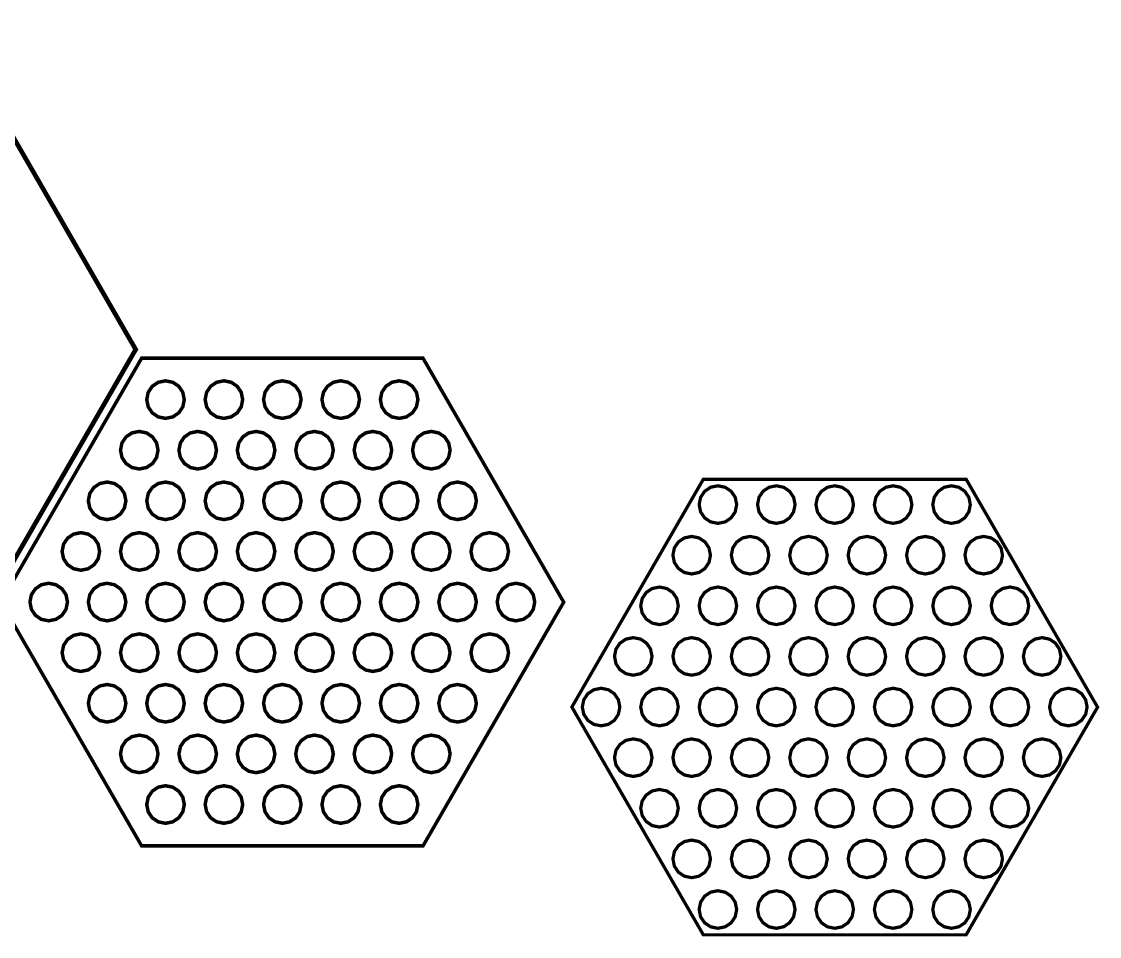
# Model space of a CAD drawing. Extents: x 0 to 5.88, y 0 to 8.06.
# Drawn here: x 2.19 to 5.881, y 0 to 3.131 of the extents above; entities that cross this region are included whole.
import ezdxf

# ---------------------------------------------------------------- set-up
doc = ezdxf.new("R2010")
doc.units = 0
doc.layers.get('0').update_dxf_attribs({"linetype": 'CONTINUOUS'})

msp = doc.modelspace()

# ---------------------------------------------------------------- linework, layer by layer
at = {"color": 0}
for points, const_width in [([(0.651964, 0.895725), (1.93782, 0.895725), (2.09853, 1.17399), (2.25928, 1.45221), (2.42003, 1.73047), (2.58072, 2.00868), (2.42003, 2.28722), (2.09853, 2.84429), (1.93782, 3.12283), (0.651964, 3.12283), (0.491265, 2.84446), (0.330512, 2.56608), (0.169814, 2.28771), (0.00906, 2.00928), (0.169814, 1.7309), (0.330512, 1.45253), (0.491265, 1.1741), (0.651964, 0.895725)], 0.015874), ([(2.60097, 0.30995), (3.56451, 0.30995), (3.68489, 0.518446), (4.04622, 1.14393), (3.68489, 1.77007), (3.56451, 1.97879), (2.60097, 1.97879), (2.48053, 1.77018), (2.36014, 1.56158), (2.11925, 1.14437), (2.36014, 0.72716), (2.48053, 0.518554), (2.60097, 0.30995)], 0.011895), ([(2.74701, 1.83718), (2.74197, 1.81218), (2.72819, 1.79178), (2.70774, 1.778), (2.68272, 1.77294), (2.65771, 1.778), (2.63726, 1.79178), (2.62354, 1.81218), (2.61843, 1.83718), (2.62354, 1.86219), (2.63726, 1.88265), (2.65771, 1.89643), (2.68272, 1.90147), (2.70774, 1.89643), (2.72819, 1.88265), (2.74197, 1.86219), (2.74701, 1.83718)], 0.011895), ([(2.947, 1.83718), (2.94194, 1.81218), (2.92817, 1.79178), (2.90776, 1.778), (2.88276, 1.77294), (2.85769, 1.778), (2.83729, 1.79178), (2.82351, 1.81218), (2.81847, 1.83718), (2.82351, 1.86219), (2.83729, 1.88265), (2.85769, 1.89643), (2.88276, 1.90147), (2.90776, 1.89643), (2.92817, 1.88265), (2.94194, 1.86219), (2.947, 1.83718)], 0.011895), ([(3.14703, 1.83718), (3.14199, 1.81218), (3.12819, 1.79178), (3.10775, 1.778), (3.08274, 1.77294), (3.05772, 1.778), (3.03728, 1.79178), (3.02349, 1.81218), (3.01844, 1.83718), (3.02349, 1.86219), (3.03728, 1.88265), (3.05772, 1.89643), (3.08274, 1.90147), (3.10775, 1.89643), (3.12819, 1.88265), (3.14199, 1.86219), (3.14703, 1.83718)], 0.011895), ([(3.347, 1.83718), (3.34196, 1.81218), (3.32818, 1.79178), (3.30772, 1.778), (3.28271, 1.77294), (3.25771, 1.778), (3.23731, 1.79178), (3.22353, 1.81218), (3.21847, 1.83718), (3.22353, 1.86219), (3.23731, 1.88265), (3.25771, 1.89643), (3.28271, 1.90147), (3.30772, 1.89643), (3.32818, 1.88265), (3.34196, 1.86219), (3.347, 1.83718)], 0.011895), ([(3.54699, 1.83718), (3.54194, 1.81218), (3.52815, 1.79178), (3.50776, 1.778), (3.48275, 1.77294), (3.45774, 1.778), (3.43728, 1.79178), (3.4235, 1.81218), (3.41846, 1.83718), (3.4235, 1.86219), (3.43728, 1.88265), (3.45774, 1.89643), (3.48275, 1.90147), (3.50776, 1.89643), (3.52815, 1.88265), (3.54194, 1.86219), (3.54699, 1.83718)], 0.011895), ([(2.65722, 1.66401), (2.65218, 1.639), (2.6384, 1.61854), (2.61794, 1.60476), (2.59293, 1.59972), (2.56793, 1.60476), (2.54747, 1.61854), (2.53369, 1.639), (2.52864, 1.66401), (2.53369, 1.68901), (2.54747, 1.70942), (2.56793, 1.72319), (2.59293, 1.72825), (2.61794, 1.72319), (2.6384, 1.70942), (2.65218, 1.68901), (2.65722, 1.66401)], 0.011895), ([(2.85721, 1.66401), (2.85215, 1.639), (2.83838, 1.61854), (2.81799, 1.60476), (2.79292, 1.59972), (2.7679, 1.60476), (2.7475, 1.61854), (2.73372, 1.639), (2.72868, 1.66401), (2.73372, 1.68901), (2.7475, 1.70942), (2.7679, 1.72319), (2.79292, 1.72825), (2.81799, 1.72319), (2.83838, 1.70942), (2.85215, 1.68901), (2.85721, 1.66401)], 0.011895), ([(3.05724, 1.66401), (3.05219, 1.639), (3.03842, 1.61854), (3.01796, 1.60476), (2.99294, 1.59972), (2.96793, 1.60476), (2.94749, 1.61854), (2.93371, 1.639), (2.92865, 1.66401), (2.93371, 1.68901), (2.94749, 1.70942), (2.96793, 1.72319), (2.99294, 1.72825), (3.01796, 1.72319), (3.03842, 1.70942), (3.05219, 1.68901), (3.05724, 1.66401)], 0.011895), ([(3.25722, 1.66401), (3.25217, 1.639), (3.23839, 1.61854), (3.21799, 1.60476), (3.19293, 1.59972), (3.16792, 1.60476), (3.14751, 1.61854), (3.13374, 1.639), (3.12869, 1.66401), (3.13374, 1.68901), (3.14751, 1.70942), (3.16792, 1.72319), (3.19293, 1.72825), (3.21799, 1.72319), (3.23839, 1.70942), (3.25217, 1.68901), (3.25722, 1.66401)], 0.011895), ([(3.45725, 1.66401), (3.45221, 1.639), (3.43842, 1.61854), (3.41797, 1.60476), (3.39296, 1.59972), (3.36794, 1.60476), (3.3475, 1.61854), (3.33371, 1.639), (3.32867, 1.66401), (3.33371, 1.68901), (3.3475, 1.70942), (3.36794, 1.72319), (3.39296, 1.72825), (3.41797, 1.72319), (3.43842, 1.70942), (3.45221, 1.68901), (3.45725, 1.66401)], 0.011895), ([(3.65722, 1.66401), (3.65218, 1.639), (3.6384, 1.61854), (3.618, 1.60476), (3.59299, 1.59972), (3.56793, 1.60476), (3.54753, 1.61854), (3.53375, 1.639), (3.52869, 1.66401), (3.53375, 1.68901), (3.54753, 1.70942), (3.56793, 1.72319), (3.59299, 1.72825), (3.618, 1.72319), (3.6384, 1.70942), (3.65218, 1.68901), (3.65722, 1.66401)], 0.011895), ([(2.54704, 1.49078), (2.54199, 1.46576), (2.52821, 1.44536), (2.50776, 1.43158), (2.48275, 1.42654), (2.45774, 1.43158), (2.43728, 1.44536), (2.4235, 1.46576), (2.41846, 1.49078), (2.4235, 1.51579), (2.43728, 1.53624), (2.45774, 1.55003), (2.48275, 1.55507), (2.50776, 1.55003), (2.52821, 1.53624), (2.54199, 1.51579), (2.54704, 1.49078)], 0.011895), ([(2.74701, 1.49078), (2.74197, 1.46576), (2.72819, 1.44536), (2.70779, 1.43158), (2.68272, 1.42654), (2.65771, 1.43158), (2.63732, 1.44536), (2.62354, 1.46576), (2.61849, 1.49078), (2.62354, 1.51579), (2.63732, 1.53624), (2.65771, 1.55003), (2.68272, 1.55507), (2.70779, 1.55003), (2.72819, 1.53624), (2.74197, 1.51579), (2.74701, 1.49078)], 0.011895), ([(2.94706, 1.49078), (2.942, 1.46576), (2.92822, 1.44536), (2.90776, 1.43158), (2.88276, 1.42654), (2.85775, 1.43158), (2.83729, 1.44536), (2.82351, 1.46576), (2.81847, 1.49078), (2.82351, 1.51579), (2.83729, 1.53624), (2.85775, 1.55003), (2.88276, 1.55507), (2.90776, 1.55003), (2.92822, 1.53624), (2.942, 1.51579), (2.94706, 1.49078)], 0.011895), ([(3.14703, 1.49078), (3.14199, 1.46576), (3.12819, 1.44536), (3.10781, 1.43158), (3.08279, 1.42654), (3.05772, 1.43158), (3.03733, 1.44536), (3.02354, 1.46576), (3.0185, 1.49078), (3.02354, 1.51579), (3.03733, 1.53624), (3.05772, 1.55003), (3.08279, 1.55507), (3.10781, 1.55003), (3.12819, 1.53624), (3.14199, 1.51579), (3.14703, 1.49078)], 0.011895), ([(3.34706, 1.49078), (3.34201, 1.46576), (3.32824, 1.44536), (3.30778, 1.43158), (3.28276, 1.42654), (3.25776, 1.43158), (3.23731, 1.44536), (3.22353, 1.46576), (3.21847, 1.49078), (3.22353, 1.51579), (3.23731, 1.53624), (3.25776, 1.55003), (3.28276, 1.55507), (3.30778, 1.55003), (3.32824, 1.53624), (3.34201, 1.51579), (3.34706, 1.49078)], 0.011895), ([(3.54704, 1.49078), (3.54199, 1.46576), (3.52821, 1.44536), (3.50781, 1.43158), (3.48281, 1.42654), (3.45774, 1.43158), (3.43733, 1.44536), (3.42356, 1.46576), (3.41851, 1.49078), (3.42356, 1.51579), (3.43733, 1.53624), (3.45774, 1.55003), (3.48281, 1.55507), (3.50781, 1.55003), (3.52821, 1.53624), (3.54199, 1.51579), (3.54704, 1.49078)], 0.011895), ([(3.74707, 1.49078), (3.74203, 1.46576), (3.72825, 1.44536), (3.70779, 1.43158), (3.68278, 1.42654), (3.65776, 1.43158), (3.63732, 1.44536), (3.62354, 1.46576), (3.61849, 1.49078), (3.62354, 1.51579), (3.63732, 1.53624), (3.65776, 1.55003), (3.68278, 1.55507), (3.70779, 1.55003), (3.72825, 1.53624), (3.74203, 1.51579), (3.74707, 1.49078)], 0.011895), ([(4.52419, 0.005697), (5.42421, 0.005697), (5.53668, 0.200413), (5.64919, 0.395182), (5.76167, 0.589953), (5.87418, 0.784668), (5.76167, 0.979656), (5.64919, 1.17459), (5.53668, 1.36957), (5.42421, 1.56451), (4.52419, 1.56451), (4.41168, 1.36968), (4.29921, 1.1748), (4.18668, 0.979981), (4.07417, 0.785101), (4.18668, 0.590224), (4.29921, 0.3954), (4.41168, 0.200521), (4.52419, 0.005697)], 0.011111), ([(4.63846, 1.47792), (4.6334, 1.4529), (4.61963, 1.43246), (4.59918, 1.41872), (4.57417, 1.41362), (4.54915, 1.41872), (4.52875, 1.43246), (4.51497, 1.4529), (4.50993, 1.47792), (4.51497, 1.50293), (4.52875, 1.52339), (4.54915, 1.53717), (4.57417, 1.54221), (4.59918, 1.53717), (4.61963, 1.52339), (4.6334, 1.50293), (4.63846, 1.47792)], 0.011111), ([(4.83843, 1.47792), (4.83339, 1.4529), (4.81961, 1.43246), (4.79921, 1.41872), (4.77419, 1.41362), (4.74918, 1.41872), (4.72874, 1.43246), (4.71496, 1.4529), (4.7099, 1.47792), (4.71496, 1.50293), (4.72874, 1.52339), (4.74918, 1.53717), (4.77419, 1.54221), (4.79921, 1.53717), (4.81961, 1.52339), (4.83339, 1.50293), (4.83843, 1.47792)], 0.011111), ([(5.03847, 1.47792), (5.03342, 1.4529), (5.01964, 1.43246), (4.99918, 1.41872), (4.97418, 1.41362), (4.94917, 1.41872), (4.92871, 1.43246), (4.91499, 1.4529), (4.90989, 1.47792), (4.91499, 1.50293), (4.92871, 1.52339), (4.94917, 1.53717), (4.97418, 1.54221), (4.99918, 1.53717), (5.01964, 1.52339), (5.03342, 1.50293), (5.03847, 1.47792)], 0.011111), ([(5.23844, 1.47792), (5.2334, 1.4529), (5.21961, 1.43246), (5.19922, 1.41872), (5.17421, 1.41362), (5.14914, 1.41872), (5.12875, 1.43246), (5.11496, 1.4529), (5.10992, 1.47792), (5.11496, 1.50293), (5.12875, 1.52339), (5.14914, 1.53717), (5.17421, 1.54221), (5.19922, 1.53717), (5.21961, 1.52339), (5.2334, 1.50293), (5.23844, 1.47792)], 0.011111), ([(5.43847, 1.47792), (5.43343, 1.4529), (5.41965, 1.43246), (5.39919, 1.41872), (5.37418, 1.41362), (5.34918, 1.41872), (5.32872, 1.43246), (5.31494, 1.4529), (5.30989, 1.47792), (5.31494, 1.50293), (5.32872, 1.52339), (5.34918, 1.53717), (5.37418, 1.54221), (5.39919, 1.53717), (5.41965, 1.52339), (5.43343, 1.50293), (5.43847, 1.47792)], 0.011111), ([(2.45719, 1.3176), (2.45215, 1.29259), (2.43836, 1.27214), (2.41792, 1.25836), (2.3929, 1.25331), (2.36789, 1.25836), (2.3475, 1.27214), (2.33371, 1.29259), (2.32867, 1.3176), (2.33371, 1.34261), (2.3475, 1.36301), (2.36789, 1.37679), (2.3929, 1.38184), (2.41792, 1.37679), (2.43836, 1.36301), (2.45215, 1.34261), (2.45719, 1.3176)], 0.011895), ([(2.65717, 1.3176), (2.65213, 1.29259), (2.63835, 1.27214), (2.61794, 1.25836), (2.59293, 1.25331), (2.56793, 1.25836), (2.54747, 1.27214), (2.53369, 1.29259), (2.52864, 1.3176), (2.53369, 1.34261), (2.54747, 1.36301), (2.56793, 1.37679), (2.59293, 1.38184), (2.61794, 1.37679), (2.63835, 1.36301), (2.65213, 1.34261), (2.65717, 1.3176)], 0.011895), ([(2.85721, 1.3176), (2.85215, 1.29259), (2.83838, 1.27214), (2.81793, 1.25836), (2.79292, 1.25331), (2.7679, 1.25836), (2.74744, 1.27214), (2.73372, 1.29259), (2.72862, 1.3176), (2.73372, 1.34261), (2.74744, 1.36301), (2.7679, 1.37679), (2.79292, 1.38184), (2.81793, 1.37679), (2.83838, 1.36301), (2.85215, 1.34261), (2.85721, 1.3176)], 0.011895), ([(3.05718, 1.3176), (3.05214, 1.29259), (3.03836, 1.27214), (3.01796, 1.25836), (2.99294, 1.25331), (2.96789, 1.25836), (2.94749, 1.27214), (2.93371, 1.29259), (2.92865, 1.3176), (2.93371, 1.34261), (2.94749, 1.36301), (2.96789, 1.37679), (2.99294, 1.38184), (3.01796, 1.37679), (3.03836, 1.36301), (3.05214, 1.34261), (3.05718, 1.3176)], 0.011895), ([(3.25722, 1.3176), (3.25211, 1.29259), (3.23839, 1.27214), (3.21793, 1.25836), (3.19293, 1.25331), (3.16792, 1.25836), (3.14746, 1.27214), (3.13368, 1.29259), (3.12864, 1.3176), (3.13368, 1.34261), (3.14746, 1.36301), (3.16792, 1.37679), (3.19293, 1.38184), (3.21793, 1.37679), (3.23839, 1.36301), (3.25211, 1.34261), (3.25722, 1.3176)], 0.011895), ([(3.45719, 1.3176), (3.45215, 1.29259), (3.43836, 1.27214), (3.41792, 1.25836), (3.3929, 1.25331), (3.36789, 1.25836), (3.3475, 1.27214), (3.33371, 1.29259), (3.32867, 1.3176), (3.33371, 1.34261), (3.3475, 1.36301), (3.36789, 1.37679), (3.3929, 1.38184), (3.41792, 1.37679), (3.43836, 1.36301), (3.45215, 1.34261), (3.45719, 1.3176)], 0.011895), ([(3.65717, 1.3176), (3.65213, 1.29259), (3.63835, 1.27214), (3.61794, 1.25836), (3.59293, 1.25331), (3.56793, 1.25836), (3.54747, 1.27214), (3.53369, 1.29259), (3.52864, 1.3176), (3.53369, 1.34261), (3.54747, 1.36301), (3.56793, 1.37679), (3.59293, 1.38184), (3.61794, 1.37679), (3.63835, 1.36301), (3.65213, 1.34261), (3.65717, 1.3176)], 0.011895), ([(3.85721, 1.3176), (3.85215, 1.29259), (3.83838, 1.27214), (3.81793, 1.25836), (3.79292, 1.25331), (3.7679, 1.25836), (3.74744, 1.27214), (3.73372, 1.29259), (3.72863, 1.3176), (3.73372, 1.34261), (3.74744, 1.36301), (3.7679, 1.37679), (3.79292, 1.38184), (3.81793, 1.37679), (3.83838, 1.36301), (3.85215, 1.34261), (3.85721, 1.3176)], 0.011895), ([(4.54867, 1.30474), (4.54362, 1.27968), (4.52983, 1.25928), (4.50939, 1.2455), (4.48438, 1.24045), (4.45936, 1.2455), (4.43892, 1.25928), (4.42513, 1.27968), (4.42008, 1.30474), (4.42513, 1.32975), (4.43892, 1.35015), (4.45936, 1.36393), (4.48438, 1.36898), (4.50939, 1.36393), (4.52983, 1.35015), (4.54362, 1.32975), (4.54867, 1.30474)], 0.011111), ([(4.74864, 1.30474), (4.7436, 1.27968), (4.72982, 1.25928), (4.70942, 1.2455), (4.6844, 1.24045), (4.6594, 1.2455), (4.63894, 1.25928), (4.62517, 1.27968), (4.62011, 1.30474), (4.62517, 1.32975), (4.63894, 1.35015), (4.6594, 1.36393), (4.6844, 1.36898), (4.70942, 1.36393), (4.72982, 1.35015), (4.7436, 1.32975), (4.74864, 1.30474)], 0.011111), ([(4.94868, 1.30474), (4.94363, 1.27968), (4.92985, 1.25928), (4.9094, 1.2455), (4.88439, 1.24045), (4.85938, 1.2455), (4.83892, 1.25928), (4.82519, 1.27968), (4.8201, 1.30474), (4.82519, 1.32975), (4.83892, 1.35015), (4.85938, 1.36393), (4.88439, 1.36898), (4.9094, 1.36393), (4.92985, 1.35015), (4.94363, 1.32975), (4.94868, 1.30474)], 0.011111), ([(5.14865, 1.30474), (5.14361, 1.27968), (5.12983, 1.25928), (5.10943, 1.2455), (5.08442, 1.24045), (5.0594, 1.2455), (5.03896, 1.25928), (5.02517, 1.27968), (5.02013, 1.30474), (5.02517, 1.32975), (5.03896, 1.35015), (5.0594, 1.36393), (5.08442, 1.36898), (5.10943, 1.36393), (5.12983, 1.35015), (5.14361, 1.32975), (5.14865, 1.30474)], 0.011111), ([(5.34868, 1.30474), (5.34364, 1.27968), (5.32986, 1.25928), (5.3094, 1.2455), (5.2844, 1.24045), (5.25939, 1.2455), (5.23899, 1.25928), (5.22521, 1.27968), (5.22017, 1.30474), (5.22521, 1.32975), (5.23899, 1.35015), (5.25939, 1.36393), (5.2844, 1.36898), (5.3094, 1.36393), (5.32986, 1.35015), (5.34364, 1.32975), (5.34868, 1.30474)], 0.011111), ([(5.54872, 1.30474), (5.54362, 1.27968), (5.52989, 1.25928), (5.50944, 1.2455), (5.48443, 1.24045), (5.45942, 1.2455), (5.43896, 1.25928), (5.42518, 1.27968), (5.42014, 1.30474), (5.42518, 1.32975), (5.43896, 1.35015), (5.45942, 1.36393), (5.48443, 1.36898), (5.50944, 1.36393), (5.52989, 1.35015), (5.54362, 1.32975), (5.54872, 1.30474)], 0.011111), ([(2.347, 1.14437), (2.34196, 1.11936), (2.32818, 1.09896), (2.30772, 1.08518), (2.28271, 1.08013), (2.25771, 1.08518), (2.23731, 1.09896), (2.22353, 1.11936), (2.21847, 1.14437), (2.22353, 1.16938), (2.23731, 1.18983), (2.25771, 1.20361), (2.28271, 1.20866), (2.30772, 1.20361), (2.32818, 1.18983), (2.34196, 1.16938), (2.347, 1.14437)], 0.011895), ([(2.54699, 1.14437), (2.54194, 1.11936), (2.52815, 1.09896), (2.50776, 1.08518), (2.48275, 1.08013), (2.45774, 1.08518), (2.43728, 1.09896), (2.4235, 1.11936), (2.41846, 1.14437), (2.4235, 1.16938), (2.43728, 1.18983), (2.45774, 1.20361), (2.48275, 1.20866), (2.50776, 1.20361), (2.52815, 1.18983), (2.54194, 1.16938), (2.54699, 1.14437)], 0.011895), ([(2.74701, 1.14437), (2.74197, 1.11936), (2.72819, 1.09896), (2.70774, 1.08518), (2.68272, 1.08013), (2.65771, 1.08518), (2.63726, 1.09896), (2.62354, 1.11936), (2.61843, 1.14437), (2.62354, 1.16938), (2.63726, 1.18983), (2.65771, 1.20361), (2.68272, 1.20866), (2.70774, 1.20361), (2.72819, 1.18983), (2.74197, 1.16938), (2.74701, 1.14437)], 0.011895), ([(2.947, 1.14437), (2.94194, 1.11936), (2.92817, 1.09896), (2.90776, 1.08518), (2.88276, 1.08013), (2.85769, 1.08518), (2.83729, 1.09896), (2.82351, 1.11936), (2.81847, 1.14437), (2.82351, 1.16938), (2.83729, 1.18983), (2.85769, 1.20361), (2.88276, 1.20866), (2.90776, 1.20361), (2.92817, 1.18983), (2.94194, 1.16938), (2.947, 1.14437)], 0.011895), ([(3.14703, 1.14437), (3.14199, 1.11936), (3.12819, 1.09896), (3.10775, 1.08518), (3.08274, 1.08013), (3.05772, 1.08518), (3.03728, 1.09896), (3.02349, 1.11936), (3.01844, 1.14437), (3.02349, 1.16938), (3.03728, 1.18983), (3.05772, 1.20361), (3.08274, 1.20866), (3.10775, 1.20361), (3.12819, 1.18983), (3.14199, 1.16938), (3.14703, 1.14437)], 0.011895), ([(3.347, 1.14437), (3.34196, 1.11936), (3.32818, 1.09896), (3.30772, 1.08518), (3.28271, 1.08013), (3.25771, 1.08518), (3.23731, 1.09896), (3.22353, 1.11936), (3.21847, 1.14437), (3.22353, 1.16938), (3.23731, 1.18983), (3.25771, 1.20361), (3.28271, 1.20866), (3.30772, 1.20361), (3.32818, 1.18983), (3.34196, 1.16938), (3.347, 1.14437)], 0.011895), ([(3.54699, 1.14437), (3.54194, 1.11936), (3.52815, 1.09896), (3.50776, 1.08518), (3.48275, 1.08013), (3.45774, 1.08518), (3.43728, 1.09896), (3.4235, 1.11936), (3.41846, 1.14437), (3.4235, 1.16938), (3.43728, 1.18983), (3.45774, 1.20361), (3.48275, 1.20866), (3.50776, 1.20361), (3.52815, 1.18983), (3.54194, 1.16938), (3.54699, 1.14437)], 0.011895), ([(3.74701, 1.14437), (3.74197, 1.11936), (3.72819, 1.09896), (3.70774, 1.08518), (3.68272, 1.08013), (3.65771, 1.08518), (3.63726, 1.09896), (3.62354, 1.11936), (3.61843, 1.14437), (3.62354, 1.16938), (3.63726, 1.18983), (3.65771, 1.20361), (3.68272, 1.20866), (3.70774, 1.20361), (3.72819, 1.18983), (3.74197, 1.16938), (3.74701, 1.14437)], 0.011895), ([(3.947, 1.14437), (3.94194, 1.11936), (3.92817, 1.09896), (3.90776, 1.08518), (3.88276, 1.08013), (3.85769, 1.08518), (3.83729, 1.09896), (3.82351, 1.11936), (3.81847, 1.14437), (3.82351, 1.16938), (3.83729, 1.18983), (3.85769, 1.20361), (3.88276, 1.20866), (3.90776, 1.20361), (3.92817, 1.18983), (3.94194, 1.16938), (3.947, 1.14437)], 0.011895), ([(4.43847, 1.13151), (4.43343, 1.1065), (4.41965, 1.08605), (4.39919, 1.07232), (4.37418, 1.06722), (4.34918, 1.07232), (4.32872, 1.08605), (4.315, 1.1065), (4.30989, 1.13151), (4.315, 1.15652), (4.32872, 1.17698), (4.34918, 1.1907), (4.37418, 1.1958), (4.39919, 1.1907), (4.41965, 1.17698), (4.43343, 1.15652), (4.43847, 1.13151)], 0.011111), ([(4.63846, 1.13151), (4.6334, 1.1065), (4.61963, 1.08605), (4.59924, 1.07232), (4.57422, 1.06722), (4.54921, 1.07232), (4.52875, 1.08605), (4.51497, 1.1065), (4.50993, 1.13151), (4.51497, 1.15652), (4.52875, 1.17698), (4.54921, 1.1907), (4.57422, 1.1958), (4.59924, 1.1907), (4.61963, 1.17698), (4.6334, 1.15652), (4.63846, 1.13151)], 0.011111), ([(4.83849, 1.13151), (4.83344, 1.1065), (4.81967, 1.08605), (4.79921, 1.07232), (4.77419, 1.06722), (4.74918, 1.07232), (4.72874, 1.08605), (4.715, 1.1065), (4.7099, 1.13151), (4.715, 1.15652), (4.72874, 1.17698), (4.74918, 1.1907), (4.77419, 1.1958), (4.79921, 1.1907), (4.81967, 1.17698), (4.83344, 1.15652), (4.83849, 1.13151)], 0.011111), ([(5.03847, 1.13151), (5.03342, 1.1065), (5.01964, 1.08605), (4.99924, 1.07232), (4.97424, 1.06722), (4.94922, 1.07232), (4.92876, 1.08605), (4.91499, 1.1065), (4.90994, 1.13151), (4.91499, 1.15652), (4.92876, 1.17698), (4.94922, 1.1907), (4.97424, 1.1958), (4.99924, 1.1907), (5.01964, 1.17698), (5.03342, 1.15652), (5.03847, 1.13151)], 0.011111), ([(5.2385, 1.13151), (5.23346, 1.1065), (5.21967, 1.08605), (5.19922, 1.07232), (5.17421, 1.06722), (5.14919, 1.07232), (5.12879, 1.08605), (5.11501, 1.1065), (5.10997, 1.13151), (5.11501, 1.15652), (5.12879, 1.17698), (5.14919, 1.1907), (5.17421, 1.1958), (5.19922, 1.1907), (5.21967, 1.17698), (5.23346, 1.15652), (5.2385, 1.13151)], 0.011111), ([(5.43853, 1.13151), (5.43343, 1.1065), (5.41971, 1.08605), (5.39925, 1.07232), (5.37424, 1.06722), (5.34924, 1.07232), (5.32878, 1.08605), (5.315, 1.1065), (5.30994, 1.13151), (5.315, 1.15652), (5.32878, 1.17698), (5.34924, 1.1907), (5.37424, 1.1958), (5.39925, 1.1907), (5.41971, 1.17698), (5.43343, 1.15652), (5.43853, 1.13151)], 0.011111), ([(5.63851, 1.13151), (5.63346, 1.1065), (5.61968, 1.08605), (5.59928, 1.07232), (5.57422, 1.06722), (5.54921, 1.07232), (5.52881, 1.08605), (5.51503, 1.1065), (5.50999, 1.13151), (5.51503, 1.15652), (5.52881, 1.17698), (5.54921, 1.1907), (5.57422, 1.1958), (5.59928, 1.1907), (5.61968, 1.17698), (5.63346, 1.15652), (5.63851, 1.13151)], 0.011111), ([(2.45719, 0.971192), (2.45215, 0.946181), (2.43836, 0.925726), (2.41792, 0.911947), (2.3929, 0.906901), (2.36789, 0.911947), (2.3475, 0.925726), (2.33371, 0.946181), (2.32867, 0.971192), (2.33371, 0.996203), (2.3475, 1.0166), (2.36789, 1.03038), (2.3929, 1.03543), (2.41792, 1.03038), (2.43836, 1.0166), (2.45215, 0.996203), (2.45719, 0.971192)], 0.011895), ([(2.65717, 0.971192), (2.65213, 0.946181), (2.63835, 0.925726), (2.61794, 0.911947), (2.59293, 0.906901), (2.56793, 0.911947), (2.54747, 0.925726), (2.53369, 0.946181), (2.52864, 0.971192), (2.53369, 0.996203), (2.54747, 1.0166), (2.56793, 1.03038), (2.59293, 1.03543), (2.61794, 1.03038), (2.63835, 1.0166), (2.65213, 0.996203), (2.65717, 0.971192)], 0.011895), ([(2.85721, 0.971192), (2.85215, 0.946181), (2.83838, 0.925726), (2.81793, 0.911947), (2.79292, 0.906901), (2.7679, 0.911947), (2.74744, 0.925726), (2.73372, 0.946181), (2.72862, 0.971192), (2.73372, 0.996203), (2.74744, 1.0166), (2.7679, 1.03038), (2.79292, 1.03543), (2.81793, 1.03038), (2.83838, 1.0166), (2.85215, 0.996203), (2.85721, 0.971192)], 0.011895), ([(3.05718, 0.971192), (3.05214, 0.946181), (3.03836, 0.925726), (3.01796, 0.911947), (2.99294, 0.906901), (2.96789, 0.911947), (2.94749, 0.925726), (2.93371, 0.946181), (2.92865, 0.971192), (2.93371, 0.996203), (2.94749, 1.0166), (2.96789, 1.03038), (2.99294, 1.03543), (3.01796, 1.03038), (3.03836, 1.0166), (3.05214, 0.996203), (3.05718, 0.971192)], 0.011895), ([(3.25722, 0.971192), (3.25211, 0.946181), (3.23839, 0.925726), (3.21793, 0.911947), (3.19293, 0.906901), (3.16792, 0.911947), (3.14746, 0.925726), (3.13368, 0.946181), (3.12864, 0.971192), (3.13368, 0.996203), (3.14746, 1.0166), (3.16792, 1.03038), (3.19293, 1.03543), (3.21793, 1.03038), (3.23839, 1.0166), (3.25211, 0.996203), (3.25722, 0.971192)], 0.011895), ([(3.45719, 0.971192), (3.45215, 0.946181), (3.43836, 0.925726), (3.41792, 0.911947), (3.3929, 0.906901), (3.36789, 0.911947), (3.3475, 0.925726), (3.33371, 0.946181), (3.32867, 0.971192), (3.33371, 0.996203), (3.3475, 1.0166), (3.36789, 1.03038), (3.3929, 1.03543), (3.41792, 1.03038), (3.43836, 1.0166), (3.45215, 0.996203), (3.45719, 0.971192)], 0.011895), ([(3.65717, 0.971192), (3.65213, 0.946181), (3.63835, 0.925726), (3.61794, 0.911947), (3.59293, 0.906901), (3.56793, 0.911947), (3.54747, 0.925726), (3.53369, 0.946181), (3.52864, 0.971192), (3.53369, 0.996203), (3.54747, 1.0166), (3.56793, 1.03038), (3.59293, 1.03543), (3.61794, 1.03038), (3.63835, 1.0166), (3.65213, 0.996203), (3.65717, 0.971192)], 0.011895), ([(3.85721, 0.971192), (3.85215, 0.946181), (3.83838, 0.925726), (3.81793, 0.911947), (3.79292, 0.906901), (3.7679, 0.911947), (3.74744, 0.925726), (3.73372, 0.946181), (3.72863, 0.971192), (3.73372, 0.996203), (3.74744, 1.0166), (3.7679, 1.03038), (3.79292, 1.03543), (3.81793, 1.03038), (3.83838, 1.0166), (3.85215, 0.996203), (3.85721, 0.971192)], 0.011895), ([(4.34864, 0.958333), (4.34358, 0.933268), (4.32981, 0.912869), (4.3094, 0.899089), (4.2844, 0.894043), (4.25933, 0.899089), (4.23893, 0.912869), (4.22515, 0.933268), (4.22011, 0.958333), (4.22515, 0.983344), (4.23893, 1.00374), (4.25933, 1.01752), (4.2844, 1.02257), (4.3094, 1.01752), (4.32981, 1.00374), (4.34358, 0.983344), (4.34864, 0.958333)], 0.011111), ([(4.54867, 0.958333), (4.54362, 0.933268), (4.52983, 0.912869), (4.50939, 0.899089), (4.48438, 0.894043), (4.45936, 0.899089), (4.43892, 0.912869), (4.42513, 0.933268), (4.42008, 0.958333), (4.42513, 0.983344), (4.43892, 1.00374), (4.45936, 1.01752), (4.48438, 1.02257), (4.50939, 1.01752), (4.52983, 1.00374), (4.54362, 0.983344), (4.54867, 0.958333)], 0.011111), ([(4.74864, 0.958333), (4.7436, 0.933268), (4.72982, 0.912869), (4.70936, 0.899089), (4.68435, 0.894043), (4.65935, 0.899089), (4.63894, 0.912869), (4.62517, 0.933268), (4.62011, 0.958333), (4.62517, 0.983344), (4.63894, 1.00374), (4.65935, 1.01752), (4.68435, 1.02257), (4.70936, 1.01752), (4.72982, 1.00374), (4.7436, 0.983344), (4.74864, 0.958333)], 0.011111), ([(4.94862, 0.958333), (4.94358, 0.933268), (4.92979, 0.912869), (4.9094, 0.899089), (4.88439, 0.894043), (4.85938, 0.899089), (4.83892, 0.912869), (4.82514, 0.933268), (4.8201, 0.958333), (4.82514, 0.983344), (4.83892, 1.00374), (4.85938, 1.01752), (4.88439, 1.02257), (4.9094, 1.01752), (4.92979, 1.00374), (4.94358, 0.983344), (4.94862, 0.958333)], 0.011111), ([(5.14865, 0.958333), (5.14361, 0.933268), (5.12983, 0.912869), (5.10938, 0.899089), (5.08436, 0.894043), (5.05935, 0.899089), (5.0389, 0.912869), (5.02517, 0.933268), (5.02007, 0.958333), (5.02517, 0.983344), (5.0389, 1.00374), (5.05935, 1.01752), (5.08436, 1.02257), (5.10938, 1.01752), (5.12983, 1.00374), (5.14361, 0.983344), (5.14865, 0.958333)], 0.011111), ([(5.34864, 0.958333), (5.34358, 0.933268), (5.32981, 0.912869), (5.3094, 0.899089), (5.2844, 0.894043), (5.25933, 0.899089), (5.23893, 0.912869), (5.22515, 0.933268), (5.22011, 0.958333), (5.22515, 0.983344), (5.23893, 1.00374), (5.25933, 1.01752), (5.2844, 1.02257), (5.3094, 1.01752), (5.32981, 1.00374), (5.34358, 0.983344), (5.34864, 0.958333)], 0.011111), ([(5.54867, 0.958333), (5.54362, 0.933268), (5.52983, 0.912869), (5.50939, 0.899089), (5.48438, 0.894043), (5.45936, 0.899089), (5.43892, 0.912869), (5.42513, 0.933268), (5.42008, 0.958333), (5.42513, 0.983344), (5.43892, 1.00374), (5.45936, 1.01752), (5.48438, 1.02257), (5.50939, 1.01752), (5.52983, 1.00374), (5.54362, 0.983344), (5.54867, 0.958333)], 0.011111), ([(5.74864, 0.958333), (5.7436, 0.933268), (5.72982, 0.912869), (5.70936, 0.899089), (5.68435, 0.894043), (5.65935, 0.899089), (5.63894, 0.912869), (5.62517, 0.933268), (5.62011, 0.958333), (5.62517, 0.983344), (5.63894, 1.00374), (5.65935, 1.01752), (5.68435, 1.02257), (5.70936, 1.01752), (5.72982, 1.00374), (5.7436, 0.983344), (5.74864, 0.958333)], 0.011111), ([(2.54699, 0.79796), (2.54194, 0.772949), (2.52815, 0.752496), (2.50776, 0.738769), (2.48275, 0.733724), (2.45774, 0.738769), (2.43728, 0.752496), (2.4235, 0.772949), (2.41846, 0.79796), (2.4235, 0.822971), (2.43728, 0.843425), (2.45774, 0.857206), (2.48275, 0.86225), (2.50776, 0.857206), (2.52815, 0.843425), (2.54194, 0.822971), (2.54699, 0.79796)], 0.011895), ([(2.74701, 0.79796), (2.74197, 0.772949), (2.72819, 0.752496), (2.70774, 0.738769), (2.68272, 0.733724), (2.65771, 0.738769), (2.63726, 0.752496), (2.62354, 0.772949), (2.61843, 0.79796), (2.62354, 0.822971), (2.63726, 0.843425), (2.65771, 0.857206), (2.68272, 0.86225), (2.70774, 0.857206), (2.72819, 0.843425), (2.74197, 0.822971), (2.74701, 0.79796)], 0.011895), ([(2.947, 0.79796), (2.94194, 0.772949), (2.92817, 0.752496), (2.90776, 0.738769), (2.88276, 0.733724), (2.85769, 0.738769), (2.83729, 0.752496), (2.82351, 0.772949), (2.81847, 0.79796), (2.82351, 0.822971), (2.83729, 0.843425), (2.85769, 0.857206), (2.88276, 0.86225), (2.90776, 0.857206), (2.92817, 0.843425), (2.94194, 0.822971), (2.947, 0.79796)], 0.011895), ([(3.14703, 0.79796), (3.14199, 0.772949), (3.12819, 0.752496), (3.10775, 0.738769), (3.08274, 0.733724), (3.05772, 0.738769), (3.03728, 0.752496), (3.02349, 0.772949), (3.01844, 0.79796), (3.02349, 0.822971), (3.03728, 0.843425), (3.05772, 0.857206), (3.08274, 0.86225), (3.10775, 0.857206), (3.12819, 0.843425), (3.14199, 0.822971), (3.14703, 0.79796)], 0.011895), ([(3.347, 0.79796), (3.34196, 0.772949), (3.32818, 0.752496), (3.30772, 0.738769), (3.28271, 0.733724), (3.25771, 0.738769), (3.23731, 0.752496), (3.22353, 0.772949), (3.21847, 0.79796), (3.22353, 0.822971), (3.23731, 0.843425), (3.25771, 0.857206), (3.28271, 0.86225), (3.30772, 0.857206), (3.32818, 0.843425), (3.34196, 0.822971), (3.347, 0.79796)], 0.011895), ([(3.54699, 0.79796), (3.54194, 0.772949), (3.52815, 0.752496), (3.50776, 0.738769), (3.48275, 0.733724), (3.45774, 0.738769), (3.43728, 0.752496), (3.4235, 0.772949), (3.41846, 0.79796), (3.4235, 0.822971), (3.43728, 0.843425), (3.45774, 0.857206), (3.48275, 0.86225), (3.50776, 0.857206), (3.52815, 0.843425), (3.54194, 0.822971), (3.54699, 0.79796)], 0.011895), ([(3.74701, 0.79796), (3.74197, 0.772949), (3.72819, 0.752496), (3.70774, 0.738769), (3.68272, 0.733724), (3.65771, 0.738769), (3.63726, 0.752496), (3.62354, 0.772949), (3.61843, 0.79796), (3.62354, 0.822971), (3.63726, 0.843425), (3.65771, 0.857206), (3.68272, 0.86225), (3.70774, 0.857206), (3.72819, 0.843425), (3.74197, 0.822971), (3.74701, 0.79796)], 0.011895), ([(4.23844, 0.785101), (4.2334, 0.760092), (4.21961, 0.739637), (4.19922, 0.725911), (4.17421, 0.720811), (4.14914, 0.725911), (4.12875, 0.739637), (4.11496, 0.760092), (4.10992, 0.785101), (4.11496, 0.810112), (4.12875, 0.830567), (4.14914, 0.844293), (4.17421, 0.849392), (4.19922, 0.844293), (4.21961, 0.830567), (4.2334, 0.810112), (4.23844, 0.785101)], 0.011111), ([(4.43847, 0.785101), (4.43343, 0.760092), (4.41965, 0.739637), (4.39919, 0.725911), (4.37418, 0.720811), (4.34918, 0.725911), (4.32872, 0.739637), (4.31494, 0.760092), (4.30989, 0.785101), (4.31494, 0.810112), (4.32872, 0.830567), (4.34918, 0.844293), (4.37418, 0.849392), (4.39919, 0.844293), (4.41965, 0.830567), (4.43343, 0.810112), (4.43847, 0.785101)], 0.011111), ([(4.63846, 0.785101), (4.6334, 0.760092), (4.61963, 0.739637), (4.59918, 0.725911), (4.57417, 0.720811), (4.54915, 0.725911), (4.52875, 0.739637), (4.51497, 0.760092), (4.50993, 0.785101), (4.51497, 0.810112), (4.52875, 0.830567), (4.54915, 0.844293), (4.57417, 0.849392), (4.59918, 0.844293), (4.61963, 0.830567), (4.6334, 0.810112), (4.63846, 0.785101)], 0.011111), ([(4.83843, 0.785101), (4.83339, 0.760092), (4.81961, 0.739637), (4.79921, 0.725911), (4.77419, 0.720811), (4.74918, 0.725911), (4.72874, 0.739637), (4.71496, 0.760092), (4.7099, 0.785101), (4.71496, 0.810112), (4.72874, 0.830567), (4.74918, 0.844293), (4.77419, 0.849392), (4.79921, 0.844293), (4.81961, 0.830567), (4.83339, 0.810112), (4.83843, 0.785101)], 0.011111), ([(5.03847, 0.785101), (5.03342, 0.760092), (5.01964, 0.739637), (4.99918, 0.725911), (4.97418, 0.720811), (4.94917, 0.725911), (4.92871, 0.739637), (4.91499, 0.760092), (4.90989, 0.785101), (4.91499, 0.810112), (4.92871, 0.830567), (4.94917, 0.844293), (4.97418, 0.849392), (4.99918, 0.844293), (5.01964, 0.830567), (5.03342, 0.810112), (5.03847, 0.785101)], 0.011111), ([(5.23844, 0.785101), (5.2334, 0.760092), (5.21961, 0.739637), (5.19922, 0.725911), (5.17421, 0.720811), (5.14914, 0.725911), (5.12875, 0.739637), (5.11496, 0.760092), (5.10992, 0.785101), (5.11496, 0.810112), (5.12875, 0.830567), (5.14914, 0.844293), (5.17421, 0.849392), (5.19922, 0.844293), (5.21961, 0.830567), (5.2334, 0.810112), (5.23844, 0.785101)], 0.011111), ([(5.43847, 0.785101), (5.43343, 0.760092), (5.41965, 0.739637), (5.39919, 0.725911), (5.37418, 0.720811), (5.34918, 0.725911), (5.32872, 0.739637), (5.31494, 0.760092), (5.30989, 0.785101), (5.31494, 0.810112), (5.32872, 0.830567), (5.34918, 0.844293), (5.37418, 0.849392), (5.39919, 0.844293), (5.41965, 0.830567), (5.43343, 0.810112), (5.43847, 0.785101)], 0.011111), ([(5.63846, 0.785101), (5.6334, 0.760092), (5.61963, 0.739637), (5.59918, 0.725911), (5.57417, 0.720811), (5.54915, 0.725911), (5.52875, 0.739637), (5.51497, 0.760092), (5.50993, 0.785101), (5.51497, 0.810112), (5.52875, 0.830567), (5.54915, 0.844293), (5.57417, 0.849392), (5.59918, 0.844293), (5.61963, 0.830567), (5.6334, 0.810112), (5.63846, 0.785101)], 0.011111), ([(5.83843, 0.785101), (5.83339, 0.760092), (5.81961, 0.739637), (5.79921, 0.725911), (5.77419, 0.720811), (5.74918, 0.725911), (5.72874, 0.739637), (5.71496, 0.760092), (5.7099, 0.785101), (5.71496, 0.810112), (5.72874, 0.830567), (5.74918, 0.844293), (5.77419, 0.849392), (5.79921, 0.844293), (5.81961, 0.830567), (5.83339, 0.810112), (5.83843, 0.785101)], 0.011111), ([(2.65717, 0.624783), (2.65213, 0.599718), (2.63835, 0.579318), (2.61794, 0.565539), (2.59293, 0.560493), (2.56793, 0.565539), (2.54747, 0.579318), (2.53369, 0.599718), (2.52864, 0.624783), (2.53369, 0.649794), (2.54747, 0.670193), (2.56793, 0.683974), (2.59293, 0.689019), (2.61794, 0.683974), (2.63835, 0.670193), (2.65213, 0.649794), (2.65717, 0.624783)], 0.011895), ([(2.85721, 0.624783), (2.85215, 0.599718), (2.83838, 0.579318), (2.81793, 0.565539), (2.79292, 0.560493), (2.7679, 0.565539), (2.74744, 0.579318), (2.73372, 0.599718), (2.72862, 0.624783), (2.73372, 0.649794), (2.74744, 0.670193), (2.7679, 0.683974), (2.79292, 0.689019), (2.81793, 0.683974), (2.83838, 0.670193), (2.85215, 0.649794), (2.85721, 0.624783)], 0.011895), ([(3.05718, 0.624783), (3.05214, 0.599718), (3.03836, 0.579318), (3.01796, 0.565539), (2.99294, 0.560493), (2.96789, 0.565539), (2.94749, 0.579318), (2.93371, 0.599718), (2.92865, 0.624783), (2.93371, 0.649794), (2.94749, 0.670193), (2.96789, 0.683974), (2.99294, 0.689019), (3.01796, 0.683974), (3.03836, 0.670193), (3.05214, 0.649794), (3.05718, 0.624783)], 0.011895), ([(3.25722, 0.624783), (3.25211, 0.599718), (3.23839, 0.579318), (3.21793, 0.565539), (3.19293, 0.560493), (3.16792, 0.565539), (3.14746, 0.579318), (3.13368, 0.599718), (3.12864, 0.624783), (3.13368, 0.649794), (3.14746, 0.670193), (3.16792, 0.683974), (3.19293, 0.689019), (3.21793, 0.683974), (3.23839, 0.670193), (3.25211, 0.649794), (3.25722, 0.624783)], 0.011895), ([(3.45719, 0.624783), (3.45215, 0.599718), (3.43836, 0.579318), (3.41792, 0.565539), (3.3929, 0.560493), (3.36789, 0.565539), (3.3475, 0.579318), (3.33371, 0.599718), (3.32867, 0.624783), (3.33371, 0.649794), (3.3475, 0.670193), (3.36789, 0.683974), (3.3929, 0.689019), (3.41792, 0.683974), (3.43836, 0.670193), (3.45215, 0.649794), (3.45719, 0.624783)], 0.011895), ([(3.65717, 0.624783), (3.65213, 0.599718), (3.63835, 0.579318), (3.61794, 0.565539), (3.59293, 0.560493), (3.56793, 0.565539), (3.54747, 0.579318), (3.53369, 0.599718), (3.52864, 0.624783), (3.53369, 0.649794), (3.54747, 0.670193), (3.56793, 0.683974), (3.59293, 0.689019), (3.61794, 0.683974), (3.63835, 0.670193), (3.65213, 0.649794), (3.65717, 0.624783)], 0.011895), ([(4.34864, 0.611871), (4.34358, 0.58686), (4.32981, 0.566461), (4.3094, 0.552681), (4.2844, 0.547635), (4.25933, 0.552681), (4.23893, 0.566461), (4.22515, 0.58686), (4.22011, 0.611871), (4.22515, 0.636936), (4.23893, 0.657335), (4.25933, 0.671115), (4.2844, 0.676161), (4.3094, 0.671115), (4.32981, 0.657335), (4.34358, 0.636936), (4.34864, 0.611871)], 0.011111), ([(4.54867, 0.611871), (4.54362, 0.58686), (4.52983, 0.566461), (4.50939, 0.552681), (4.48438, 0.547635), (4.45936, 0.552681), (4.43892, 0.566461), (4.42513, 0.58686), (4.42008, 0.611871), (4.42513, 0.636936), (4.43892, 0.657335), (4.45936, 0.671115), (4.48438, 0.676161), (4.50939, 0.671115), (4.52983, 0.657335), (4.54362, 0.636936), (4.54867, 0.611871)], 0.011111), ([(4.74864, 0.611871), (4.7436, 0.58686), (4.72982, 0.566461), (4.70936, 0.552681), (4.68435, 0.547635), (4.65935, 0.552681), (4.63894, 0.566461), (4.62517, 0.58686), (4.62011, 0.611871), (4.62517, 0.636936), (4.63894, 0.657335), (4.65935, 0.671115), (4.68435, 0.676161), (4.70936, 0.671115), (4.72982, 0.657335), (4.7436, 0.636936), (4.74864, 0.611871)], 0.011111), ([(4.94862, 0.611871), (4.94358, 0.58686), (4.92979, 0.566461), (4.9094, 0.552681), (4.88439, 0.547635), (4.85938, 0.552681), (4.83892, 0.566461), (4.82514, 0.58686), (4.8201, 0.611871), (4.82514, 0.636936), (4.83892, 0.657335), (4.85938, 0.671115), (4.88439, 0.676161), (4.9094, 0.671115), (4.92979, 0.657335), (4.94358, 0.636936), (4.94862, 0.611871)], 0.011111), ([(5.14865, 0.611871), (5.14361, 0.58686), (5.12983, 0.566461), (5.10938, 0.552681), (5.08436, 0.547635), (5.05935, 0.552681), (5.0389, 0.566461), (5.02517, 0.58686), (5.02007, 0.611871), (5.02517, 0.636936), (5.0389, 0.657335), (5.05935, 0.671115), (5.08436, 0.676161), (5.10938, 0.671115), (5.12983, 0.657335), (5.14361, 0.636936), (5.14865, 0.611871)], 0.011111), ([(5.34864, 0.611871), (5.34358, 0.58686), (5.32981, 0.566461), (5.3094, 0.552681), (5.2844, 0.547635), (5.25933, 0.552681), (5.23893, 0.566461), (5.22515, 0.58686), (5.22011, 0.611871), (5.22515, 0.636936), (5.23893, 0.657335), (5.25933, 0.671115), (5.2844, 0.676161), (5.3094, 0.671115), (5.32981, 0.657335), (5.34358, 0.636936), (5.34864, 0.611871)], 0.011111), ([(5.54867, 0.611871), (5.54362, 0.58686), (5.52983, 0.566461), (5.50939, 0.552681), (5.48438, 0.547635), (5.45936, 0.552681), (5.43892, 0.566461), (5.42513, 0.58686), (5.42008, 0.611871), (5.42513, 0.636936), (5.43892, 0.657335), (5.45936, 0.671115), (5.48438, 0.676161), (5.50939, 0.671115), (5.52983, 0.657335), (5.54362, 0.636936), (5.54867, 0.611871)], 0.011111), ([(5.74864, 0.611871), (5.7436, 0.58686), (5.72982, 0.566461), (5.70936, 0.552681), (5.68435, 0.547635), (5.65935, 0.552681), (5.63894, 0.566461), (5.62517, 0.58686), (5.62011, 0.611871), (5.62517, 0.636936), (5.63894, 0.657335), (5.65935, 0.671115), (5.68435, 0.676161), (5.70936, 0.671115), (5.72982, 0.657335), (5.7436, 0.636936), (5.74864, 0.611871)], 0.011111), ([(2.74701, 0.451551), (2.74197, 0.42654), (2.72819, 0.406088), (2.70774, 0.392361), (2.68272, 0.387315), (2.65771, 0.392361), (2.63726, 0.406088), (2.62354, 0.42654), (2.61843, 0.451551), (2.62354, 0.476563), (2.63726, 0.497017), (2.65771, 0.510796), (2.68272, 0.515842), (2.70774, 0.510796), (2.72819, 0.497017), (2.74197, 0.476563), (2.74701, 0.451551)], 0.011895), ([(2.947, 0.451551), (2.94194, 0.42654), (2.92817, 0.406088), (2.90776, 0.392361), (2.88276, 0.387315), (2.85769, 0.392361), (2.83729, 0.406088), (2.82351, 0.42654), (2.81847, 0.451551), (2.82351, 0.476563), (2.83729, 0.497017), (2.85769, 0.510796), (2.88276, 0.515842), (2.90776, 0.510796), (2.92817, 0.497017), (2.94194, 0.476563), (2.947, 0.451551)], 0.011895), ([(3.14703, 0.451551), (3.14199, 0.42654), (3.12819, 0.406088), (3.10775, 0.392361), (3.08274, 0.387315), (3.05772, 0.392361), (3.03728, 0.406088), (3.02349, 0.42654), (3.01844, 0.451551), (3.02349, 0.476563), (3.03728, 0.497017), (3.05772, 0.510796), (3.08274, 0.515842), (3.10775, 0.510796), (3.12819, 0.497017), (3.14199, 0.476563), (3.14703, 0.451551)], 0.011895), ([(3.347, 0.451551), (3.34196, 0.42654), (3.32818, 0.406088), (3.30772, 0.392361), (3.28271, 0.387315), (3.25771, 0.392361), (3.23731, 0.406088), (3.22353, 0.42654), (3.21847, 0.451551), (3.22353, 0.476563), (3.23731, 0.497017), (3.25771, 0.510796), (3.28271, 0.515842), (3.30772, 0.510796), (3.32818, 0.497017), (3.34196, 0.476563), (3.347, 0.451551)], 0.011895), ([(3.54699, 0.451551), (3.54194, 0.42654), (3.52815, 0.406088), (3.50776, 0.392361), (3.48275, 0.387315), (3.45774, 0.392361), (3.43728, 0.406088), (3.4235, 0.42654), (3.41846, 0.451551), (3.4235, 0.476563), (3.43728, 0.497017), (3.45774, 0.510796), (3.48275, 0.515842), (3.50776, 0.510796), (3.52815, 0.497017), (3.54194, 0.476563), (3.54699, 0.451551)], 0.011895), ([(4.43847, 0.438693), (4.43343, 0.413683), (4.41965, 0.393229), (4.39919, 0.379449), (4.37418, 0.374403), (4.34918, 0.379449), (4.32872, 0.393229), (4.31494, 0.413683), (4.30989, 0.438693), (4.31494, 0.463704), (4.32872, 0.484158), (4.34918, 0.497885), (4.37418, 0.502983), (4.39919, 0.497885), (4.41965, 0.484158), (4.43343, 0.463704), (4.43847, 0.438693)], 0.011111), ([(4.63846, 0.438693), (4.6334, 0.413683), (4.61963, 0.393229), (4.59918, 0.379449), (4.57417, 0.374403), (4.54915, 0.379449), (4.52875, 0.393229), (4.51497, 0.413683), (4.50993, 0.438693), (4.51497, 0.463704), (4.52875, 0.484158), (4.54915, 0.497885), (4.57417, 0.502983), (4.59918, 0.497885), (4.61963, 0.484158), (4.6334, 0.463704), (4.63846, 0.438693)], 0.011111), ([(4.83843, 0.438693), (4.83339, 0.413683), (4.81961, 0.393229), (4.79921, 0.379449), (4.77419, 0.374403), (4.74918, 0.379449), (4.72874, 0.393229), (4.71496, 0.413683), (4.7099, 0.438693), (4.71496, 0.463704), (4.72874, 0.484158), (4.74918, 0.497885), (4.77419, 0.502983), (4.79921, 0.497885), (4.81961, 0.484158), (4.83339, 0.463704), (4.83843, 0.438693)], 0.011111), ([(5.03847, 0.438693), (5.03342, 0.413683), (5.01964, 0.393229), (4.99918, 0.379449), (4.97418, 0.374403), (4.94917, 0.379449), (4.92871, 0.393229), (4.91499, 0.413683), (4.90989, 0.438693), (4.91499, 0.463704), (4.92871, 0.484158), (4.94917, 0.497885), (4.97418, 0.502983), (4.99918, 0.497885), (5.01964, 0.484158), (5.03342, 0.463704), (5.03847, 0.438693)], 0.011111), ([(5.23844, 0.438693), (5.2334, 0.413683), (5.21961, 0.393229), (5.19922, 0.379449), (5.17421, 0.374403), (5.14914, 0.379449), (5.12875, 0.393229), (5.11496, 0.413683), (5.10992, 0.438693), (5.11496, 0.463704), (5.12875, 0.484158), (5.14914, 0.497885), (5.17421, 0.502983), (5.19922, 0.497885), (5.21961, 0.484158), (5.2334, 0.463704), (5.23844, 0.438693)], 0.011111), ([(5.43847, 0.438693), (5.43343, 0.413683), (5.41965, 0.393229), (5.39919, 0.379449), (5.37418, 0.374403), (5.34918, 0.379449), (5.32872, 0.393229), (5.31494, 0.413683), (5.30989, 0.438693), (5.31494, 0.463704), (5.32872, 0.484158), (5.34918, 0.497885), (5.37418, 0.502983), (5.39919, 0.497885), (5.41965, 0.484158), (5.43343, 0.463704), (5.43847, 0.438693)], 0.011111), ([(5.63846, 0.438693), (5.6334, 0.413683), (5.61963, 0.393229), (5.59918, 0.379449), (5.57417, 0.374403), (5.54915, 0.379449), (5.52875, 0.393229), (5.51497, 0.413683), (5.50993, 0.438693), (5.51497, 0.463704), (5.52875, 0.484158), (5.54915, 0.497885), (5.57417, 0.502983), (5.59918, 0.497885), (5.61963, 0.484158), (5.6334, 0.463704), (5.63846, 0.438693)], 0.011111), ([(4.54867, 0.265463), (4.54362, 0.240451), (4.52983, 0.220053), (4.50939, 0.206272), (4.48438, 0.201226), (4.45936, 0.206272), (4.43892, 0.220053), (4.42513, 0.240451), (4.42008, 0.265463), (4.42513, 0.290528), (4.43892, 0.310926), (4.45936, 0.324707), (4.48438, 0.329753), (4.50939, 0.324707), (4.52983, 0.310926), (4.54362, 0.290528), (4.54867, 0.265463)], 0.011111), ([(4.74864, 0.265463), (4.7436, 0.240451), (4.72982, 0.220053), (4.70936, 0.206272), (4.68435, 0.201226), (4.65935, 0.206272), (4.63894, 0.220053), (4.62517, 0.240451), (4.62011, 0.265463), (4.62517, 0.290528), (4.63894, 0.310926), (4.65935, 0.324707), (4.68435, 0.329753), (4.70936, 0.324707), (4.72982, 0.310926), (4.7436, 0.290528), (4.74864, 0.265463)], 0.011111), ([(4.94862, 0.265463), (4.94358, 0.240451), (4.92979, 0.220053), (4.9094, 0.206272), (4.88439, 0.201226), (4.85938, 0.206272), (4.83892, 0.220053), (4.82514, 0.240451), (4.8201, 0.265463), (4.82514, 0.290528), (4.83892, 0.310926), (4.85938, 0.324707), (4.88439, 0.329753), (4.9094, 0.324707), (4.92979, 0.310926), (4.94358, 0.290528), (4.94862, 0.265463)], 0.011111), ([(5.14865, 0.265463), (5.14361, 0.240451), (5.12983, 0.220053), (5.10938, 0.206272), (5.08436, 0.201226), (5.05935, 0.206272), (5.0389, 0.220053), (5.02517, 0.240451), (5.02007, 0.265463), (5.02517, 0.290528), (5.0389, 0.310926), (5.05935, 0.324707), (5.08436, 0.329753), (5.10938, 0.324707), (5.12983, 0.310926), (5.14361, 0.290528), (5.14865, 0.265463)], 0.011111), ([(5.34864, 0.265463), (5.34358, 0.240451), (5.32981, 0.220053), (5.3094, 0.206272), (5.2844, 0.201226), (5.25933, 0.206272), (5.23893, 0.220053), (5.22515, 0.240451), (5.22011, 0.265463), (5.22515, 0.290528), (5.23893, 0.310926), (5.25933, 0.324707), (5.2844, 0.329753), (5.3094, 0.324707), (5.32981, 0.310926), (5.34358, 0.290528), (5.34864, 0.265463)], 0.011111), ([(5.54867, 0.265463), (5.54362, 0.240451), (5.52983, 0.220053), (5.50939, 0.206272), (5.48438, 0.201226), (5.45936, 0.206272), (5.43892, 0.220053), (5.42513, 0.240451), (5.42008, 0.265463), (5.42513, 0.290528), (5.43892, 0.310926), (5.45936, 0.324707), (5.48438, 0.329753), (5.50939, 0.324707), (5.52983, 0.310926), (5.54362, 0.290528), (5.54867, 0.265463)], 0.011111), ([(4.63846, 0.092285), (4.6334, 0.067274), (4.61963, 0.046821), (4.59918, 0.03304), (4.57417, 0.027995), (4.54915, 0.03304), (4.52875, 0.046821), (4.51497, 0.067274), (4.50993, 0.092285), (4.51497, 0.117296), (4.52875, 0.13775), (4.54915, 0.151475), (4.57417, 0.156521), (4.59918, 0.151475), (4.61963, 0.13775), (4.6334, 0.117296), (4.63846, 0.092285)], 0.011111), ([(4.83843, 0.092285), (4.83339, 0.067274), (4.81961, 0.046821), (4.79921, 0.03304), (4.77419, 0.027995), (4.74918, 0.03304), (4.72874, 0.046821), (4.71496, 0.067274), (4.7099, 0.092285), (4.71496, 0.117296), (4.72874, 0.13775), (4.74918, 0.151475), (4.77419, 0.156521), (4.79921, 0.151475), (4.81961, 0.13775), (4.83339, 0.117296), (4.83843, 0.092285)], 0.011111), ([(5.03847, 0.092285), (5.03342, 0.067274), (5.01964, 0.046821), (4.99918, 0.03304), (4.97418, 0.027995), (4.94917, 0.03304), (4.92871, 0.046821), (4.91499, 0.067274), (4.90989, 0.092285), (4.91499, 0.117296), (4.92871, 0.13775), (4.94917, 0.151475), (4.97418, 0.156521), (4.99918, 0.151475), (5.01964, 0.13775), (5.03342, 0.117296), (5.03847, 0.092285)], 0.011111), ([(5.23844, 0.092285), (5.2334, 0.067274), (5.21961, 0.046821), (5.19922, 0.03304), (5.17421, 0.027995), (5.14914, 0.03304), (5.12875, 0.046821), (5.11496, 0.067274), (5.10992, 0.092285), (5.11496, 0.117296), (5.12875, 0.13775), (5.14914, 0.151475), (5.17421, 0.156521), (5.19922, 0.151475), (5.21961, 0.13775), (5.2334, 0.117296), (5.23844, 0.092285)], 0.011111), ([(5.43847, 0.092285), (5.43343, 0.067274), (5.41965, 0.046821), (5.39919, 0.03304), (5.37418, 0.027995), (5.34918, 0.03304), (5.32872, 0.046821), (5.31494, 0.067274), (5.30989, 0.092285), (5.31494, 0.117296), (5.32872, 0.13775), (5.34918, 0.151475), (5.37418, 0.156521), (5.39919, 0.151475), (5.41965, 0.13775), (5.43343, 0.117296), (5.43847, 0.092285)], 0.011111)]:
    msp.add_lwpolyline(points, close=True, dxfattribs=dict(at, const_width=const_width))

doc.saveas('drawing.dxf')
